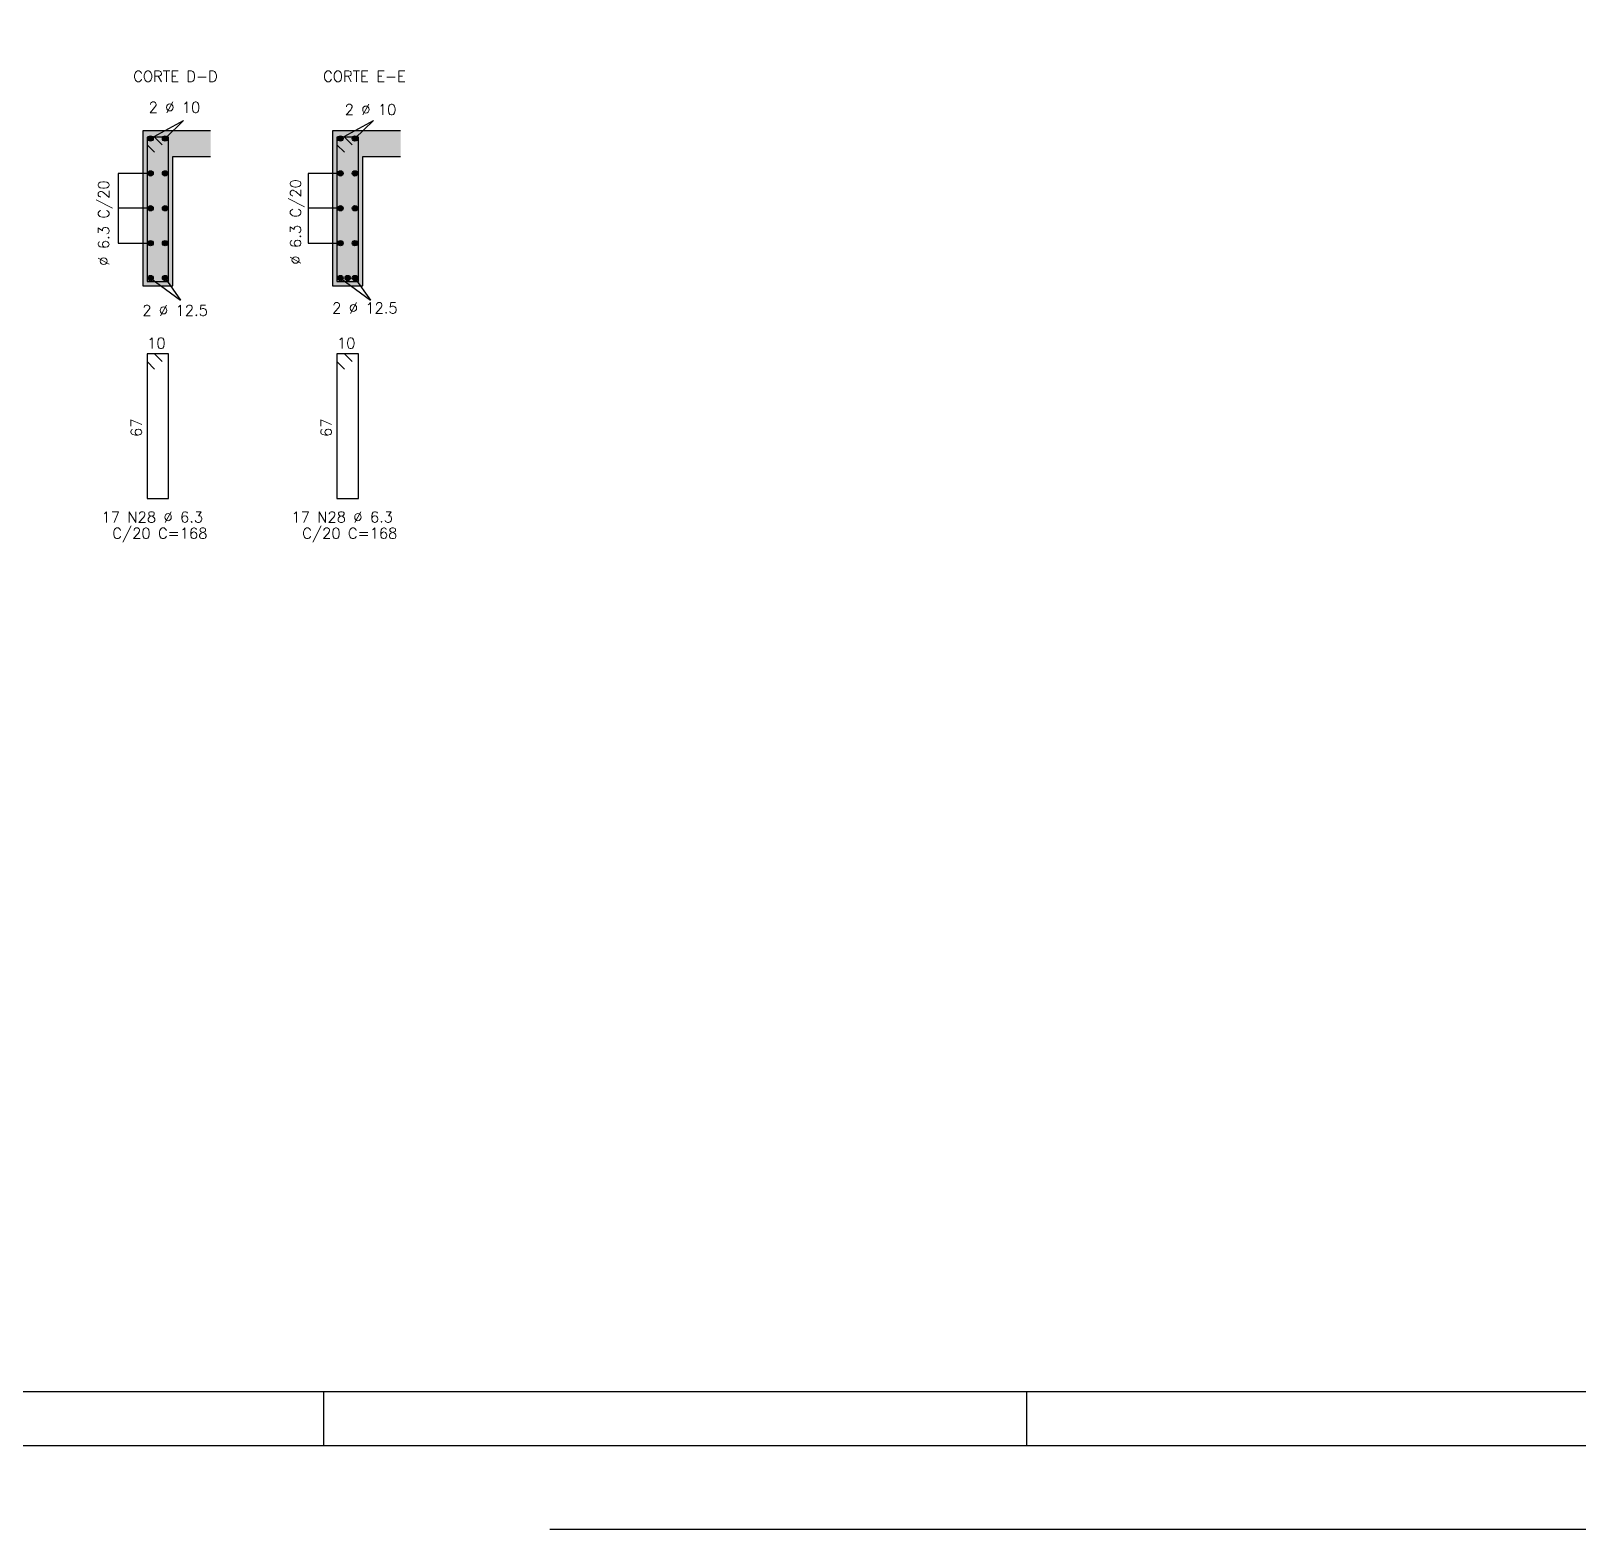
# Model space of a CAD drawing. Extents: x -2 to 121, y -2 to 61.
# Drawn here: x 63.42 to 92.13, y -1.55 to 26.25 of the extents above; entities that cross this region are included whole.
import ezdxf

# ---------------------------------------------------------------- set-up
doc = ezdxf.new("R2010")
doc.units = 0
doc.header["$MEASUREMENT"] = 0
doc.linetypes.add('HIDDEN', pattern=[0.375, 0.25, -0.125])
doc.layers.get('Defpoints').update_dxf_attribs({"linetype": 'CONTINUOUS'})
for name, color, linetype in [('ARQ_FOLHA', 7, 'CONTINUOUS'), ('PENA_01', 1, 'CONTINUOUS'), ('PENA_03', 3, 'CONTINUOUS'), ('PENA_04', 4, 'CONTINUOUS'), ('PENA_05', 5, 'CONTINUOUS'), ('PENA_10', 253, 'CONTINUOUS')]:
    doc.layers.add(name, color=color, linetype=linetype)
doc.styles.get("Standard").update_dxf_attribs({"font": 'ROMANS.SHX'})

msp = doc.modelspace()

# ---------------------------------------------------------------- linework, layer by layer
at = {"layer": 'ARQ_FOLHA', "color": 1}
for p, q in [((68.85, 0.000001), (68.85, 1.000001)), ((81.9, 0.000001), (81.9, 1.000001))]:
    msp.add_line(p, q, dxfattribs=at)
for points in [[(0, 0.000001), (118.9, 0.000001), (118.9, 59.400001), (0, 59.400001)], [(2.5, 1.000001), (117.9, 1.000001), (117.9, 58.400001), (2.5, 58.400001)]]:
    msp.add_lwpolyline(points, close=True, dxfattribs=at)
at = {"layer": 'Defpoints', "color": 8, "linetype": 'HIDDEN', "ltscale": 100}
msp.add_lwpolyline([(-1.95, 60.950001), (-1.95, -1.549999), (120.85, -1.549999), (120.85, 60.950001)], close=True, dxfattribs=at)
at = {"layer": 'PENA_01', "linetype": 'Continuous'}
for p, q in [((65.636128, 24.256025), (66.249611, 24.590281)), ((65.906128, 24.256025), (66.249611, 24.590281)), ((69.160516, 24.256025), (69.774, 24.590281)), ((69.430516, 24.256025), (69.774, 24.590281)), ((65.636128, 23.608525), (65.036128, 23.608525)), ((65.036128, 23.608525), (65.036128, 22.313525)), ((69.160516, 23.608525), (68.560516, 23.608525)), ((68.560516, 23.608525), (68.560516, 22.313525)), ((65.636128, 22.961025), (65.036128, 22.961025)), ((69.160516, 22.961025), (68.560516, 22.961025)), ((65.036128, 22.313525), (65.636128, 22.313525)), ((68.560516, 22.313525), (69.160516, 22.313525)), ((65.636128, 21.666025), (66.192048, 21.257387)), ((65.906128, 21.666025), (66.192048, 21.257387)), ((69.160516, 21.666025), (69.716437, 21.257387)), ((69.430516, 21.666025), (69.716437, 21.257387))]:
    msp.add_line(p, q, dxfattribs=at)
at = {"layer": 'PENA_03', "linetype": 'Continuous'}
for p, q in [((65.491128, 24.401025), (65.491128, 21.521025)), ((66.751128, 24.401025), (65.491128, 24.401025)), ((70.275516, 24.401025), (69.015516, 24.401025)), ((69.015516, 24.401025), (69.015516, 21.521025)), ((66.051128, 21.521025), (66.051128, 23.921025)), ((66.051128, 23.921025), (66.751128, 23.921025)), ((69.575516, 23.921025), (70.275516, 23.921025)), ((69.575516, 21.521025), (69.575516, 23.921025)), ((65.491128, 21.521025), (66.051128, 21.521025)), ((69.015516, 21.521025), (69.575516, 21.521025))]:
    msp.add_line(p, q, dxfattribs=at)
for centre in [(65.636128, 24.256025), (65.636128, 24.256025), (65.906128, 24.256025), (65.906128, 24.256025), (69.160516, 24.256025), (69.430516, 24.256025), (65.636128, 23.608525), (65.906128, 23.608525), (69.160516, 23.608525), (69.430516, 23.608525), (65.636128, 22.961025), (65.906128, 22.961025), (69.160516, 22.961025), (69.430516, 22.961025), (65.636128, 22.313525), (65.906128, 22.313525), (69.160516, 22.313525), (69.430516, 22.313525), (65.636128, 21.666025), (65.636128, 21.666025), (65.906128, 21.666025), (65.906128, 21.666025), (69.160516, 21.666025), (69.160516, 21.666025), (69.295516, 21.666025), (69.430516, 21.666025), (69.430516, 21.666025)]:
    msp.add_circle(centre, 0.05, dxfattribs=at)
for points in [[(65.686128, 24.256025), (65.611128, 24.299326), (65.589143, 24.273126)], [(65.686128, 24.256025), (65.611128, 24.299326), (65.589143, 24.273126)], [(65.686128, 24.256025), (65.589143, 24.273126), (65.589143, 24.238924)], [(65.686128, 24.256025), (65.589143, 24.273126), (65.589143, 24.238924)], [(65.686128, 24.256025), (65.589143, 24.238924), (65.611128, 24.212723)], [(65.686128, 24.256025), (65.589143, 24.238924), (65.611128, 24.212723)], [(65.686128, 24.256025), (65.64481, 24.305265), (65.611128, 24.299326)], [(65.686128, 24.256025), (65.64481, 24.305265), (65.611128, 24.299326)], [(65.686128, 24.256025), (65.611128, 24.212723), (65.64481, 24.206784)], [(65.686128, 24.256025), (65.611128, 24.212723), (65.64481, 24.206784)], [(65.686128, 24.256025), (65.67443, 24.288164), (65.64481, 24.305265)], [(65.686128, 24.256025), (65.67443, 24.288164), (65.64481, 24.305265)], [(65.686128, 24.256025), (65.64481, 24.206784), (65.67443, 24.223885)], [(65.686128, 24.256025), (65.64481, 24.206784), (65.67443, 24.223885)], [(65.686128, 24.256025), (65.67443, 24.223885), (65.686128, 24.256025)], [(65.686128, 24.256025), (65.67443, 24.223885), (65.686128, 24.256025)], [(65.956128, 24.256025), (65.881128, 24.299326), (65.859143, 24.273126)], [(65.956128, 24.256025), (65.881128, 24.299326), (65.859143, 24.273126)], [(65.956128, 24.256025), (65.859143, 24.273126), (65.859143, 24.238924)], [(65.956128, 24.256025), (65.859143, 24.273126), (65.859143, 24.238924)], [(65.956128, 24.256025), (65.859143, 24.238924), (65.881128, 24.212723)], [(65.956128, 24.256025), (65.859143, 24.238924), (65.881128, 24.212723)], [(65.956128, 24.256025), (65.91481, 24.305265), (65.881128, 24.299326)], [(65.956128, 24.256025), (65.91481, 24.305265), (65.881128, 24.299326)], [(65.956128, 24.256025), (65.881128, 24.212723), (65.91481, 24.206784)], [(65.956128, 24.256025), (65.881128, 24.212723), (65.91481, 24.206784)], [(65.956128, 24.256025), (65.94443, 24.288164), (65.91481, 24.305265)], [(65.956128, 24.256025), (65.94443, 24.288164), (65.91481, 24.305265)], [(65.956128, 24.256025), (65.91481, 24.206784), (65.94443, 24.223885)], [(65.956128, 24.256025), (65.91481, 24.206784), (65.94443, 24.223885)], [(65.956128, 24.256025), (65.94443, 24.223885), (65.956128, 24.256025)], [(65.956128, 24.256025), (65.94443, 24.223885), (65.956128, 24.256025)], [(69.210516, 24.256025), (69.135516, 24.299326), (69.113532, 24.273126)], [(69.210516, 24.256025), (69.113532, 24.273126), (69.113532, 24.238924)], [(69.210516, 24.256025), (69.113532, 24.238924), (69.135516, 24.212723)], [(69.210516, 24.256025), (69.169199, 24.305265), (69.135516, 24.299326)], [(69.210516, 24.256025), (69.135516, 24.212723), (69.169199, 24.206784)], [(69.210516, 24.256025), (69.198819, 24.288164), (69.169199, 24.305265)], [(69.210516, 24.256025), (69.169199, 24.206784), (69.198819, 24.223885)], [(69.210516, 24.256025), (69.198819, 24.223885), (69.210516, 24.256025)], [(69.480516, 24.256025), (69.405516, 24.299326), (69.383532, 24.273126)], [(69.480516, 24.256025), (69.383532, 24.273126), (69.383532, 24.238924)], [(69.480516, 24.256025), (69.383532, 24.238924), (69.405516, 24.212723)], [(69.480516, 24.256025), (69.439199, 24.305265), (69.405516, 24.299326)], [(69.480516, 24.256025), (69.405516, 24.212723), (69.439199, 24.206784)], [(69.480516, 24.256025), (69.468819, 24.288164), (69.439199, 24.305265)], [(69.480516, 24.256025), (69.439199, 24.206784), (69.468819, 24.223885)], [(69.480516, 24.256025), (69.468819, 24.223885), (69.480516, 24.256025)], [(65.686128, 23.608525), (65.611128, 23.651826), (65.589143, 23.625626)], [(65.686128, 23.608525), (65.589143, 23.625626), (65.589143, 23.591424)], [(65.686128, 23.608525), (65.589143, 23.591424), (65.611128, 23.565223)], [(65.686128, 23.608525), (65.64481, 23.657765), (65.611128, 23.651826)], [(65.686128, 23.608525), (65.611128, 23.565223), (65.64481, 23.559284)], [(65.686128, 23.608525), (65.67443, 23.640664), (65.64481, 23.657765)], [(65.686128, 23.608525), (65.64481, 23.559284), (65.67443, 23.576385)], [(65.686128, 23.608525), (65.67443, 23.576385), (65.686128, 23.608525)], [(65.956128, 23.608525), (65.881128, 23.651826), (65.859143, 23.625626)], [(65.956128, 23.608525), (65.859143, 23.625626), (65.859143, 23.591424)], [(65.956128, 23.608525), (65.859143, 23.591424), (65.881128, 23.565223)], [(65.956128, 23.608525), (65.91481, 23.657765), (65.881128, 23.651826)], [(65.956128, 23.608525), (65.881128, 23.565223), (65.91481, 23.559284)], [(65.956128, 23.608525), (65.94443, 23.640664), (65.91481, 23.657765)], [(65.956128, 23.608525), (65.91481, 23.559284), (65.94443, 23.576385)], [(65.956128, 23.608525), (65.94443, 23.576385), (65.956128, 23.608525)], [(69.210516, 23.608525), (69.135516, 23.651826), (69.113532, 23.625626)], [(69.210516, 23.608525), (69.113532, 23.625626), (69.113532, 23.591424)], [(69.210516, 23.608525), (69.113532, 23.591424), (69.135516, 23.565223)], [(69.210516, 23.608525), (69.169199, 23.657765), (69.135516, 23.651826)], [(69.210516, 23.608525), (69.135516, 23.565223), (69.169199, 23.559284)], [(69.210516, 23.608525), (69.198819, 23.640664), (69.169199, 23.657765)], [(69.210516, 23.608525), (69.169199, 23.559284), (69.198819, 23.576385)], [(69.210516, 23.608525), (69.198819, 23.576385), (69.210516, 23.608525)], [(69.480516, 23.608525), (69.405516, 23.651826), (69.383532, 23.625626)], [(69.480516, 23.608525), (69.383532, 23.625626), (69.383532, 23.591424)], [(69.480516, 23.608525), (69.383532, 23.591424), (69.405516, 23.565223)], [(69.480516, 23.608525), (69.439199, 23.657765), (69.405516, 23.651826)], [(69.480516, 23.608525), (69.405516, 23.565223), (69.439199, 23.559284)], [(69.480516, 23.608525), (69.468819, 23.640664), (69.439199, 23.657765)], [(69.480516, 23.608525), (69.439199, 23.559284), (69.468819, 23.576385)], [(69.480516, 23.608525), (69.468819, 23.576385), (69.480516, 23.608525)], [(65.686128, 22.961025), (65.611128, 23.004326), (65.589143, 22.978126)], [(65.686128, 22.961025), (65.589143, 22.978126), (65.589143, 22.943924)], [(65.686128, 22.961025), (65.64481, 23.010265), (65.611128, 23.004326)], [(65.686128, 22.961025), (65.67443, 22.993164), (65.64481, 23.010265)], [(65.956128, 22.961025), (65.881128, 23.004326), (65.859143, 22.978126)], [(65.956128, 22.961025), (65.859143, 22.978126), (65.859143, 22.943924)], [(65.956128, 22.961025), (65.91481, 23.010265), (65.881128, 23.004326)], [(65.956128, 22.961025), (65.94443, 22.993164), (65.91481, 23.010265)], [(69.210516, 22.961025), (69.135516, 23.004326), (69.113532, 22.978126)], [(69.210516, 22.961025), (69.113532, 22.978126), (69.113532, 22.943924)], [(69.210516, 22.961025), (69.169199, 23.010265), (69.135516, 23.004326)], [(69.210516, 22.961025), (69.198819, 22.993164), (69.169199, 23.010265)], [(69.480516, 22.961025), (69.405516, 23.004326), (69.383532, 22.978126)], [(69.480516, 22.961025), (69.383532, 22.978126), (69.383532, 22.943924)], [(69.480516, 22.961025), (69.439199, 23.010265), (69.405516, 23.004326)], [(69.480516, 22.961025), (69.468819, 22.993164), (69.439199, 23.010265)], [(65.686128, 22.961025), (65.589143, 22.943924), (65.611128, 22.917723)], [(65.686128, 22.961025), (65.611128, 22.917723), (65.64481, 22.911784)], [(65.686128, 22.961025), (65.64481, 22.911784), (65.67443, 22.928885)], [(65.686128, 22.961025), (65.67443, 22.928885), (65.686128, 22.961025)], [(65.956128, 22.961025), (65.859143, 22.943924), (65.881128, 22.917723)], [(65.956128, 22.961025), (65.881128, 22.917723), (65.91481, 22.911784)], [(65.956128, 22.961025), (65.91481, 22.911784), (65.94443, 22.928885)], [(65.956128, 22.961025), (65.94443, 22.928885), (65.956128, 22.961025)], [(69.210516, 22.961025), (69.113532, 22.943924), (69.135516, 22.917723)], [(69.210516, 22.961025), (69.135516, 22.917723), (69.169199, 22.911784)], [(69.210516, 22.961025), (69.169199, 22.911784), (69.198819, 22.928885)], [(69.210516, 22.961025), (69.198819, 22.928885), (69.210516, 22.961025)], [(69.480516, 22.961025), (69.383532, 22.943924), (69.405516, 22.917723)], [(69.480516, 22.961025), (69.405516, 22.917723), (69.439199, 22.911784)], [(69.480516, 22.961025), (69.439199, 22.911784), (69.468819, 22.928885)], [(69.480516, 22.961025), (69.468819, 22.928885), (69.480516, 22.961025)], [(65.686128, 22.313525), (65.611128, 22.356826), (65.589143, 22.330626)], [(65.686128, 22.313525), (65.589143, 22.330626), (65.589143, 22.296424)], [(65.686128, 22.313525), (65.589143, 22.296424), (65.611128, 22.270223)], [(65.686128, 22.313525), (65.64481, 22.362765), (65.611128, 22.356826)], [(65.686128, 22.313525), (65.611128, 22.270223), (65.64481, 22.264284)], [(65.686128, 22.313525), (65.67443, 22.345664), (65.64481, 22.362765)], [(65.686128, 22.313525), (65.64481, 22.264284), (65.67443, 22.281385)], [(65.686128, 22.313525), (65.67443, 22.281385), (65.686128, 22.313525)], [(65.956128, 22.313525), (65.881128, 22.356826), (65.859143, 22.330626)], [(65.956128, 22.313525), (65.859143, 22.330626), (65.859143, 22.296424)], [(65.956128, 22.313525), (65.859143, 22.296424), (65.881128, 22.270223)], [(65.956128, 22.313525), (65.91481, 22.362765), (65.881128, 22.356826)], [(65.956128, 22.313525), (65.881128, 22.270223), (65.91481, 22.264284)], [(65.956128, 22.313525), (65.94443, 22.345664), (65.91481, 22.362765)], [(65.956128, 22.313525), (65.91481, 22.264284), (65.94443, 22.281385)], [(65.956128, 22.313525), (65.94443, 22.281385), (65.956128, 22.313525)], [(69.210516, 22.313525), (69.135516, 22.356826), (69.113532, 22.330626)], [(69.210516, 22.313525), (69.113532, 22.330626), (69.113532, 22.296424)], [(69.210516, 22.313525), (69.113532, 22.296424), (69.135516, 22.270223)], [(69.210516, 22.313525), (69.169199, 22.362765), (69.135516, 22.356826)], [(69.210516, 22.313525), (69.135516, 22.270223), (69.169199, 22.264284)], [(69.210516, 22.313525), (69.198819, 22.345664), (69.169199, 22.362765)], [(69.210516, 22.313525), (69.169199, 22.264284), (69.198819, 22.281385)], [(69.210516, 22.313525), (69.198819, 22.281385), (69.210516, 22.313525)], [(69.480516, 22.313525), (69.405516, 22.356826), (69.383532, 22.330626)], [(69.480516, 22.313525), (69.383532, 22.330626), (69.383532, 22.296424)], [(69.480516, 22.313525), (69.383532, 22.296424), (69.405516, 22.270223)], [(69.480516, 22.313525), (69.439199, 22.362765), (69.405516, 22.356826)], [(69.480516, 22.313525), (69.405516, 22.270223), (69.439199, 22.264284)], [(69.480516, 22.313525), (69.468819, 22.345664), (69.439199, 22.362765)], [(69.480516, 22.313525), (69.439199, 22.264284), (69.468819, 22.281385)], [(69.480516, 22.313525), (69.468819, 22.281385), (69.480516, 22.313525)], [(65.686128, 21.666025), (65.611128, 21.709326), (65.589143, 21.683126)], [(65.686128, 21.666025), (65.611128, 21.709326), (65.589143, 21.683126)], [(65.686128, 21.666025), (65.589143, 21.683126), (65.589143, 21.648924)], [(65.686128, 21.666025), (65.589143, 21.683126), (65.589143, 21.648924)], [(65.686128, 21.666025), (65.589143, 21.648924), (65.611128, 21.622723)], [(65.686128, 21.666025), (65.589143, 21.648924), (65.611128, 21.622723)], [(65.686128, 21.666025), (65.64481, 21.715265), (65.611128, 21.709326)], [(65.686128, 21.666025), (65.64481, 21.715265), (65.611128, 21.709326)], [(65.686128, 21.666025), (65.611128, 21.622723), (65.64481, 21.616784)], [(65.686128, 21.666025), (65.611128, 21.622723), (65.64481, 21.616784)], [(65.686128, 21.666025), (65.67443, 21.698164), (65.64481, 21.715265)], [(65.686128, 21.666025), (65.67443, 21.698164), (65.64481, 21.715265)], [(65.686128, 21.666025), (65.64481, 21.616784), (65.67443, 21.633885)], [(65.686128, 21.666025), (65.64481, 21.616784), (65.67443, 21.633885)], [(65.686128, 21.666025), (65.67443, 21.633885), (65.686128, 21.666025)], [(65.686128, 21.666025), (65.67443, 21.633885), (65.686128, 21.666025)], [(65.956128, 21.666025), (65.881128, 21.709326), (65.859143, 21.683126)], [(65.956128, 21.666025), (65.881128, 21.709326), (65.859143, 21.683126)], [(65.956128, 21.666025), (65.859143, 21.683126), (65.859143, 21.648924)], [(65.956128, 21.666025), (65.859143, 21.683126), (65.859143, 21.648924)], [(65.956128, 21.666025), (65.859143, 21.648924), (65.881128, 21.622723)], [(65.956128, 21.666025), (65.859143, 21.648924), (65.881128, 21.622723)], [(65.956128, 21.666025), (65.91481, 21.715265), (65.881128, 21.709326)], [(65.956128, 21.666025), (65.91481, 21.715265), (65.881128, 21.709326)], [(65.956128, 21.666025), (65.881128, 21.622723), (65.91481, 21.616784)], [(65.956128, 21.666025), (65.881128, 21.622723), (65.91481, 21.616784)], [(65.956128, 21.666025), (65.94443, 21.698164), (65.91481, 21.715265)], [(65.956128, 21.666025), (65.94443, 21.698164), (65.91481, 21.715265)], [(65.956128, 21.666025), (65.91481, 21.616784), (65.94443, 21.633885)], [(65.956128, 21.666025), (65.91481, 21.616784), (65.94443, 21.633885)], [(65.956128, 21.666025), (65.94443, 21.633885), (65.956128, 21.666025)], [(65.956128, 21.666025), (65.94443, 21.633885), (65.956128, 21.666025)], [(69.210516, 21.666025), (69.135516, 21.709326), (69.113532, 21.683126)], [(69.210516, 21.666025), (69.135516, 21.709326), (69.113532, 21.683126)], [(69.210516, 21.666025), (69.113532, 21.683126), (69.113532, 21.648924)], [(69.210516, 21.666025), (69.113532, 21.683126), (69.113532, 21.648924)], [(69.210516, 21.666025), (69.113532, 21.648924), (69.135516, 21.622723)], [(69.210516, 21.666025), (69.113532, 21.648924), (69.135516, 21.622723)], [(69.210516, 21.666025), (69.169199, 21.715265), (69.135516, 21.709326)], [(69.210516, 21.666025), (69.169199, 21.715265), (69.135516, 21.709326)], [(69.210516, 21.666025), (69.135516, 21.622723), (69.169199, 21.616784)], [(69.210516, 21.666025), (69.135516, 21.622723), (69.169199, 21.616784)], [(69.210516, 21.666025), (69.198819, 21.698164), (69.169199, 21.715265)], [(69.210516, 21.666025), (69.198819, 21.698164), (69.169199, 21.715265)], [(69.210516, 21.666025), (69.169199, 21.616784), (69.198819, 21.633885)], [(69.210516, 21.666025), (69.169199, 21.616784), (69.198819, 21.633885)], [(69.210516, 21.666025), (69.198819, 21.633885), (69.210516, 21.666025)], [(69.210516, 21.666025), (69.198819, 21.633885), (69.210516, 21.666025)], [(69.345516, 21.666025), (69.270516, 21.709326), (69.248532, 21.683126)], [(69.345516, 21.666025), (69.248532, 21.683126), (69.248532, 21.648924)], [(69.345516, 21.666025), (69.248532, 21.648924), (69.270516, 21.622723)], [(69.345516, 21.666025), (69.304199, 21.715265), (69.270516, 21.709326)], [(69.345516, 21.666025), (69.270516, 21.622723), (69.304199, 21.616784)], [(69.345516, 21.666025), (69.333819, 21.698164), (69.304199, 21.715265)], [(69.345516, 21.666025), (69.304199, 21.616784), (69.333819, 21.633885)], [(69.345516, 21.666025), (69.333819, 21.633885), (69.345516, 21.666025)], [(69.480516, 21.666025), (69.405516, 21.709326), (69.383532, 21.683126)], [(69.480516, 21.666025), (69.405516, 21.709326), (69.383532, 21.683126)], [(69.480516, 21.666025), (69.383532, 21.683126), (69.383532, 21.648924)], [(69.480516, 21.666025), (69.383532, 21.683126), (69.383532, 21.648924)], [(69.480516, 21.666025), (69.383532, 21.648924), (69.405516, 21.622723)], [(69.480516, 21.666025), (69.383532, 21.648924), (69.405516, 21.622723)], [(69.480516, 21.666025), (69.439199, 21.715265), (69.405516, 21.709326)], [(69.480516, 21.666025), (69.439199, 21.715265), (69.405516, 21.709326)], [(69.480516, 21.666025), (69.405516, 21.622723), (69.439199, 21.616784)], [(69.480516, 21.666025), (69.405516, 21.622723), (69.439199, 21.616784)], [(69.480516, 21.666025), (69.468819, 21.698164), (69.439199, 21.715265)], [(69.480516, 21.666025), (69.468819, 21.698164), (69.439199, 21.715265)], [(69.480516, 21.666025), (69.439199, 21.616784), (69.468819, 21.633885)], [(69.480516, 21.666025), (69.439199, 21.616784), (69.468819, 21.633885)], [(69.480516, 21.666025), (69.468819, 21.633885), (69.480516, 21.666025)], [(69.480516, 21.666025), (69.468819, 21.633885), (69.480516, 21.666025)]]:
    msp.add_solid(points, dxfattribs=at)
at = {"layer": 'PENA_04', "linetype": 'Continuous'}
for p, q in [((65.711128, 24.281025), (65.571128, 24.281025)), ((65.571128, 24.281025), (65.571128, 21.601025)), ((65.971128, 24.281025), (65.571128, 24.281025)), ((65.571128, 24.281025), (65.571128, 24.141025)), ((65.571128, 24.141025), (65.711128, 24.001025)), ((65.851128, 24.141025), (65.711128, 24.281025)), ((65.971128, 21.601025), (65.971128, 24.281025)), ((69.235516, 24.281025), (69.095516, 24.281025)), ((69.095516, 24.281025), (69.095516, 21.601025)), ((69.495516, 24.281025), (69.095516, 24.281025)), ((69.095516, 24.281025), (69.095516, 24.141025)), ((69.095516, 24.141025), (69.235516, 24.001025)), ((69.375516, 24.141025), (69.235516, 24.281025)), ((69.495516, 21.601025), (69.495516, 24.281025)), ((65.571128, 21.601025), (65.971128, 21.601025)), ((69.095516, 21.601025), (69.495516, 21.601025))]:
    msp.add_line(p, q, dxfattribs=at)
at = {"layer": 'PENA_05', "linetype": 'Continuous'}
for p, q in [((65.711128, 20.258141), (65.571128, 20.258141)), ((65.571128, 20.258141), (65.571128, 17.578141)), ((65.971128, 20.258141), (65.571128, 20.258141)), ((65.571128, 20.258141), (65.571128, 20.118141)), ((65.571128, 20.118141), (65.711128, 19.978141)), ((65.851128, 20.118141), (65.711128, 20.258141)), ((65.971128, 17.578141), (65.971128, 20.258141)), ((69.235516, 20.258141), (69.095516, 20.258141)), ((69.095516, 20.258141), (69.095516, 17.578141)), ((69.495516, 20.258141), (69.095516, 20.258141)), ((69.095516, 20.258141), (69.095516, 20.118141)), ((69.095516, 20.118141), (69.235516, 19.978141)), ((69.375516, 20.118141), (69.235516, 20.258141)), ((69.495516, 17.578141), (69.495516, 20.258141)), ((65.571128, 17.578141), (65.971128, 17.578141)), ((69.095516, 17.578141), (69.495516, 17.578141))]:
    msp.add_line(p, q, dxfattribs=at)
at = {"layer": 'PENA_10', "linetype": 'Continuous'}
for points in [[(65.491128, 21.521025), (66.051128, 21.521025), (65.491128, 24.401025)], [(66.051128, 21.521025), (66.051128, 23.921025), (65.491128, 24.401025)], [(65.491128, 24.401025), (66.051128, 23.921025), (66.751128, 24.401025)], [(66.051128, 23.921025), (66.751128, 23.921025), (66.751128, 24.401025)], [(69.015516, 21.521025), (69.575516, 21.521025), (69.015516, 24.401025)], [(69.575516, 21.521025), (69.575516, 23.921025), (69.015516, 24.401025)], [(69.015516, 24.401025), (69.575516, 23.921025), (70.275516, 24.401025)], [(69.575516, 23.921025), (70.275516, 23.921025), (70.275516, 24.401025)]]:
    msp.add_solid(points, dxfattribs=at)

# ---------------------------------------------------------------- texts
at = {"layer": 'PENA_03', "linetype": 'Continuous'}
for s, p in [('CORTE D-D', (65.314622, 25.309507)), ('CORTE E-E', (68.839011, 25.309507)), ('2 %%c 10', (65.600481, 24.734054)), ('2 %%c 10', (69.238971, 24.692281)), ('2 %%c 12.5', (65.483095, 20.966042)), ('2 %%c 12.5', (69.006027, 21.010391)), ('10', (65.571128, 20.358141)), ('10', (69.095516, 20.358141)), ('17 N28 %%c 6.3', (64.726636, 17.130065)), ('17 N28 %%c 6.3', (68.251025, 17.130065)), ('C/20 C=168', (64.926636, 16.830065)), ('C/20 C=168', (68.451025, 16.830065))]:
    msp.add_text(s, height=0.2, dxfattribs=at).set_placement(p)
for s, p in [('%%c 6.3 C/20', (64.865498, 21.893817)), ('%%c 6.3 C/20', (68.427097, 21.915245)), ('67', (65.471128, 18.718141)), ('67', (68.995516, 18.718141))]:
    msp.add_text(s, height=0.2, rotation=90, dxfattribs=at).set_placement(p)

doc.saveas('drawing.dxf')
